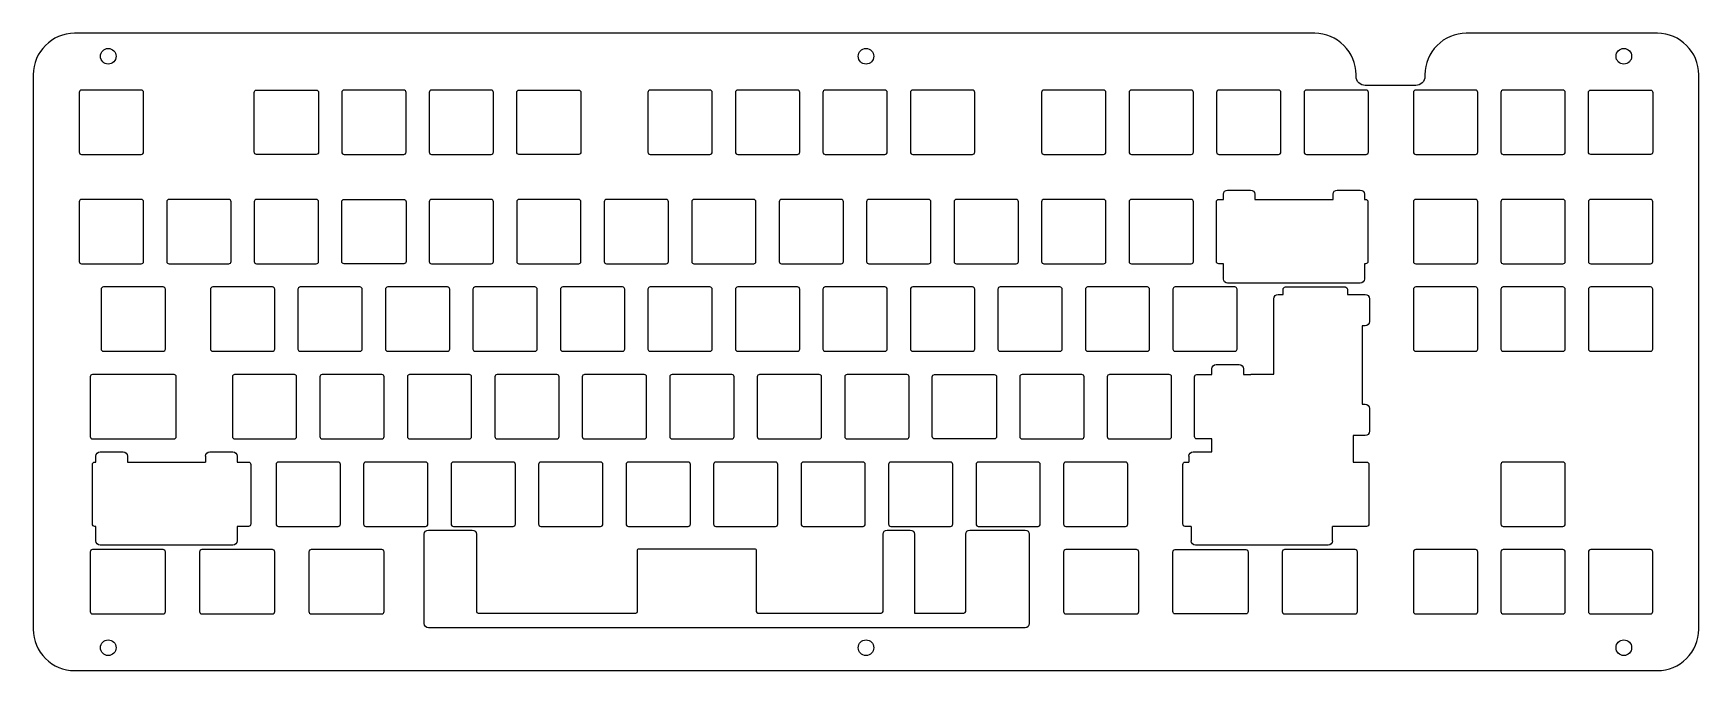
# Model space of a CAD drawing. Header units: millimetres. Extents: x -2 to 360, y -41 to 97.
import ezdxf

# ---------------------------------------------------------------- set-up
doc = ezdxf.new("R2010")
doc.units = ezdxf.units.MM
doc.layers.get('0').update_dxf_attribs({"linetype": 'CONTINUOUS'})

msp = doc.modelspace()

# ---------------------------------------------------------------- linework, layer by layer
for p, q in [((256.63, 61.18), (256.63, 62.31)), ((257.55, 63.24), (262.55, 63.24)), ((263.48, 62.31), (263.48, 61.18)), ((280.51, 61.18), (280.51, 62.31)), ((281.43, 63.24), (286.43, 63.24)), ((287.36, 62.31), (287.36, 61.18)), ((255.1, 47.68), (255.1, 60.68)), ((255.6, 61.18), (256.63, 61.18)), ((263.48, 61.18), (280.51, 61.18)), ((287.36, 61.18), (287.6, 61.18)), ((288.1, 60.68), (288.1, 47.68)), ((256.63, 47.18), (255.6, 47.18)), ((256.63, 43.87), (256.63, 47.18)), ((287.6, 47.18), (287.36, 47.18)), ((287.36, 47.18), (287.36, 43.87)), ((286.43, 42.95), (257.55, 42.95)), ((268.56, 40.52), (269.62, 40.52)), ((269.62, 40.52), (269.62, 41.63)), ((270.12, 42.13), (283.13, 42.13)), ((283.63, 41.63), (283.63, 40.52)), ((283.63, 40.52), (287.5, 40.52)), ((267.64, 23.15), (267.64, 39.59)), ((288.43, 39.59), (288.43, 34.59)), ((287.5, 33.67), (286.84, 33.67)), ((286.84, 33.67), (286.84, 16.64)), ((250.34, 9.58), (250.34, 22.58)), ((250.84, 23.08), (254.13, 23.08)), ((254.13, 23.08), (254.13, 24.31)), ((255.05, 25.24), (260.05, 25.24)), ((260.98, 24.31), (260.98, 23.08)), ((260.98, 23.08), (262.62, 23.08)), ((262.79, 23.15), (267.64, 23.15)), ((286.84, 16.64), (287.5, 16.64)), ((288.43, 15.72), (288.43, 10.72)), ((254.13, 9.08), (250.84, 9.08)), ((254.13, 6.24), (254.13, 9.08)), ((287.5, 9.79), (284.86, 9.79)), ((284.86, 9.79), (284.86, 5.37)), ((10.86, 4.03), (11.13, 4.03)), ((11.13, 4.03), (11.13, 5.31)), ((12.05, 6.24), (17.05, 6.24)), ((17.98, 5.31), (17.98, 4.03)), ((17.98, 4.03), (35.01, 4.03)), ((35.01, 5.31), (35.01, 4.03)), ((35.93, 6.24), (40.93, 6.24)), ((41.86, 5.31), (41.86, 4.03)), ((41.86, 4.03), (44.36, 4.03)), ((248.31, 4.03), (249.13, 4.03)), ((249.13, 5.31), (249.13, 4.03)), ((250.05, 6.24), (254.13, 6.24)), ((284.86, 5.37), (284.86, 4.03)), ((284.86, 4.03), (287.81, 4.03)), ((10.36, -9.47), (10.36, 3.53)), ((44.86, 3.53), (44.86, -9.47)), ((247.81, -9.47), (247.81, 3.53)), ((288.31, 3.53), (288.31, -9.47)), ((11.13, -9.97), (10.87, -9.97)), ((11.13, -13.13), (11.13, -9.97)), ((44.36, -9.97), (41.86, -9.97)), ((41.86, -9.97), (41.86, -13.13)), ((83.55, -10.76), (93.05, -10.76)), ((183.43, -10.76), (188.43, -10.76)), ((201.43, -10.76), (213.43, -10.76)), ((249.63, -9.97), (248.31, -9.97)), ((249.63, -9.97), (249.63, -13.13)), ((280.36, -13.13), (280.36, -9.97)), ((287.81, -9.97), (280.36, -9.97)), ((40.93, -14.05), (12.05, -14.05)), ((82.63, -31.13), (82.63, -11.69)), ((93.98, -11.69), (93.98, -28.47)), ((182.51, -28.47), (182.51, -11.69)), ((189.36, -11.69), (189.36, -28.85)), ((200.51, -28.47), (200.51, -11.69)), ((214.36, -11.69), (214.36, -31.13)), ((279.43, -14.05), (250.55, -14.05)), ((129.07, -28.47), (129.07, -15.07)), ((129.29, -14.85), (154.69, -14.85)), ((154.92, -15.07), (154.92, -28.47)), ((94.35, -28.85), (128.69, -28.85)), ((155.29, -28.85), (182.13, -28.85)), ((189.36, -28.85), (200.13, -28.85)), ((213.43, -32.05), (83.55, -32.05))]:
    msp.add_line(p, q)
for points in [[(298.5, 86), (287.5, 86, -0.414214), (285.5, 88), (285.5, 88.34, 0.414234), (276.5, 97.34), (6.5, 97.34, 0.414208), (-2.5, 88.34), (-2.5, -32.37, 0.414218), (6.5, -41.37), (351.11, -41.37, 0.414216), (360.11, -32.37), (360.11, 88.34, 0.414211), (351.11, 97.34), (309.5, 97.34, 0.414234), (300.5, 88.34), (300.5, 88, -0.414214)], [(7.5, 71.49, 0.414214), (8, 70.99), (21, 70.99, 0.414214), (21.5, 71.49), (21.5, 84.49, 0.414214), (21, 84.99), (8, 84.99, 0.414214), (7.5, 84.49)], [(46.1, 70.99, -0.414214), (45.6, 71.49), (45.6, 84.49, -0.414214), (46.1, 84.99), (59.1, 84.99, -0.414214), (59.6, 84.49), (59.6, 71.49, -0.414214), (59.1, 70.99)], [(78.15, 84.99), (65.15, 84.99, 0.414214), (64.65, 84.49), (64.65, 71.49, 0.414214), (65.15, 70.99), (78.15, 70.99, 0.414214), (78.65, 71.49), (78.65, 84.49, 0.414214)], [(83.7, 71.49, 0.414214), (84.2, 70.99), (97.2, 70.99, 0.414214), (97.7, 71.49), (97.7, 84.49, 0.414214), (97.2, 84.99), (84.2, 84.99, 0.414214), (83.7, 84.49)], [(102.75, 71.49), (102.75, 84.49, -0.414214), (103.25, 84.99), (116.25, 84.99, -0.414214), (116.75, 84.49), (116.75, 71.49, -0.414214), (116.25, 70.99), (103.25, 70.99, -0.414214)], [(131.32, 71.49, 0.414214), (131.82, 70.99), (144.82, 70.99, 0.414214), (145.32, 71.49), (145.32, 84.49, 0.414214), (144.82, 84.99), (131.82, 84.99, 0.414214), (131.32, 84.49)], [(150.38, 71.49, 0.414214), (150.88, 70.99), (163.87, 70.99, 0.414214), (164.38, 71.49), (164.38, 84.49, 0.414214), (163.87, 84.99), (150.88, 84.99, 0.414214), (150.38, 84.49)], [(183.43, 84.49, 0.414214), (182.92, 84.99), (169.93, 84.99, 0.414214), (169.43, 84.49), (169.43, 71.49, 0.414214), (169.93, 70.99), (182.92, 70.99, 0.414214), (183.43, 71.49)], [(201.98, 70.99, 0.414214), (202.48, 71.49), (202.48, 84.49, 0.414214), (201.98, 84.99), (188.98, 84.99, 0.414214), (188.47, 84.49), (188.47, 71.49, 0.414214), (188.98, 70.99)], [(217.55, 84.99, 0.414214), (217.05, 84.49), (217.05, 71.49, 0.414214), (217.55, 70.99), (230.55, 70.99, 0.414214), (231.05, 71.49), (231.05, 84.49, 0.414214), (230.55, 84.99)], [(236.1, 84.49), (236.1, 71.49, 0.414214), (236.6, 70.99), (249.6, 70.99, 0.414214), (250.1, 71.49), (250.1, 84.49, 0.414214), (249.6, 84.99), (236.6, 84.99, 0.414214)], [(268.65, 70.99, 0.414214), (269.15, 71.49), (269.15, 84.49, 0.414214), (268.65, 84.99), (255.65, 84.99, 0.414214), (255.15, 84.49), (255.15, 71.49, 0.414214), (255.65, 70.99)], [(274.2, 84.49), (274.2, 71.49, 0.414214), (274.7, 70.99), (287.7, 70.99, 0.414214), (288.2, 71.49), (288.2, 84.49, 0.414214), (287.7, 84.99), (274.7, 84.99, 0.414214)], [(312.01, 71.49), (312.01, 84.49, 0.414214), (311.51, 84.99), (298.51, 84.99, 0.414214), (298.01, 84.49), (298.01, 71.49, 0.414214), (298.51, 70.99), (311.51, 70.99, 0.414214)], [(317.56, 84.99, 0.414214), (317.06, 84.49), (317.06, 71.49, 0.414214), (317.56, 70.99), (330.56, 70.99, 0.414214), (331.06, 71.49), (331.06, 84.49, 0.414214), (330.56, 84.99)], [(336.11, 84.49, -0.414214), (336.61, 84.99), (349.61, 84.99, -0.414214), (350.11, 84.49), (350.11, 71.49, -0.414214), (349.61, 70.99), (336.61, 70.99, -0.414214), (336.11, 71.49)], [(21.5, 60.68, 0.414214), (21, 61.18), (8, 61.18, 0.414214), (7.5, 60.68), (7.5, 47.68, 0.414214), (8, 47.18), (21, 47.18, 0.414214), (21.5, 47.68)], [(27.05, 47.18), (40.05, 47.18, 0.414214), (40.55, 47.68), (40.55, 60.68, 0.414214), (40.05, 61.18), (27.05, 61.18, 0.414214), (26.55, 60.68), (26.55, 47.68, 0.414214)], [(45.6, 60.68), (45.6, 47.68, 0.414214), (46.1, 47.18), (59.1, 47.18, 0.414214), (59.6, 47.68), (59.6, 60.68, 0.414214), (59.1, 61.18), (46.1, 61.18, 0.414214)], [(78.65, 47.68, -0.414214), (78.15, 47.18), (65.15, 47.18, -0.414214), (64.65, 47.68), (64.65, 60.68, -0.414214), (65.15, 61.18), (78.15, 61.18, -0.414214), (78.65, 60.68)], [(84.2, 47.18), (97.2, 47.18, 0.414214), (97.7, 47.68), (97.7, 60.68, 0.414214), (97.2, 61.18), (84.2, 61.18, 0.414214), (83.7, 60.68), (83.7, 47.68, 0.414214)], [(102.75, 47.68, 0.414214), (103.25, 47.18), (116.25, 47.18, 0.414214), (116.75, 47.68), (116.75, 60.68, 0.414214), (116.25, 61.18), (103.25, 61.18, 0.414214), (102.75, 60.68)], [(121.8, 60.68), (121.8, 47.68, 0.414214), (122.3, 47.18), (135.3, 47.18, 0.414214), (135.8, 47.68), (135.8, 60.68, 0.414214), (135.3, 61.18), (122.3, 61.18, 0.414214)], [(140.85, 60.68), (140.85, 47.68, 0.414214), (141.35, 47.18), (154.35, 47.18, 0.414214), (154.85, 47.68), (154.85, 60.68, 0.414214), (154.35, 61.18), (141.35, 61.18, 0.414214)], [(159.9, 47.68, 0.414214), (160.4, 47.18), (173.4, 47.18, 0.414214), (173.9, 47.68), (173.9, 60.68, 0.414214), (173.4, 61.18), (160.4, 61.18, 0.414214), (159.9, 60.68)], [(192.45, 61.18), (179.45, 61.18, 0.414214), (178.95, 60.68), (178.95, 47.68, 0.414214), (179.45, 47.18), (192.45, 47.18, 0.414214), (192.95, 47.68), (192.95, 60.68, 0.414214)], [(212, 47.68), (212, 60.68, 0.414214), (211.5, 61.18), (198.5, 61.18, 0.414214), (198, 60.68), (198, 47.68, 0.414214), (198.5, 47.18), (211.5, 47.18, 0.414214)], [(217.05, 60.68), (217.05, 47.68, 0.414214), (217.55, 47.18), (230.55, 47.18, 0.414214), (231.05, 47.68), (231.05, 60.68, 0.414214), (230.55, 61.18), (217.55, 61.18, 0.414214)], [(249.6, 61.18), (236.6, 61.18, 0.414214), (236.1, 60.68), (236.1, 47.68, 0.414214), (236.6, 47.18), (249.6, 47.18, 0.414214), (250.1, 47.68), (250.1, 60.68, 0.414214)], [(312.01, 60.68, 0.414214), (311.51, 61.18), (298.51, 61.18, 0.414214), (298.01, 60.68), (298.01, 47.68, 0.414214), (298.51, 47.18), (311.51, 47.18, 0.414214), (312.01, 47.68)], [(330.56, 61.18), (317.56, 61.18, 0.414214), (317.06, 60.68), (317.06, 47.68, 0.414214), (317.56, 47.18), (330.56, 47.18, 0.414214), (331.06, 47.68), (331.06, 60.68, 0.414214)], [(336.11, 47.68, 0.414214), (336.61, 47.18), (349.61, 47.18, 0.414214), (350.11, 47.68), (350.11, 60.68, 0.414214), (349.61, 61.18), (336.61, 61.18, 0.414214), (336.11, 60.68)], [(12.76, 28.13), (25.76, 28.13, 0.414214), (26.26, 28.63), (26.26, 41.63, 0.414214), (25.76, 42.13), (12.76, 42.13, 0.414214), (12.26, 41.63), (12.26, 28.63, 0.414214)], [(36.07, 41.63), (36.07, 28.63, 0.414214), (36.57, 28.13), (49.57, 28.13, 0.414214), (50.07, 28.63), (50.07, 41.63, 0.414214), (49.57, 42.13), (36.57, 42.13, 0.414214)], [(55.12, 41.63), (55.12, 28.63, 0.414214), (55.62, 28.13), (68.62, 28.13, 0.414214), (69.12, 28.63), (69.12, 41.63, 0.414214), (68.62, 42.13), (55.62, 42.13, 0.414214)], [(74.67, 28.13), (87.67, 28.13, 0.414214), (88.17, 28.63), (88.17, 41.63, 0.414214), (87.67, 42.13), (74.67, 42.13, 0.414214), (74.17, 41.63), (74.17, 28.63, 0.414214)], [(93.72, 42.13, 0.414214), (93.22, 41.63), (93.22, 28.63, 0.414214), (93.72, 28.13), (106.72, 28.13, 0.414214), (107.22, 28.63), (107.22, 41.63, 0.414214), (106.72, 42.13)], [(126.28, 28.63), (126.28, 41.63, 0.414214), (125.78, 42.13), (112.78, 42.13, 0.414214), (112.28, 41.63), (112.28, 28.63, 0.414214), (112.78, 28.13), (125.78, 28.13, 0.414214)], [(131.82, 42.13, 0.414214), (131.32, 41.63), (131.32, 28.63, 0.414214), (131.82, 28.13), (144.82, 28.13, 0.414214), (145.32, 28.63), (145.32, 41.63, 0.414214), (144.82, 42.13)], [(164.38, 28.63), (164.38, 41.63, 0.414214), (163.87, 42.13), (150.88, 42.13, 0.414214), (150.38, 41.63), (150.38, 28.63, 0.414214), (150.88, 28.13), (163.87, 28.13, 0.414214)], [(182.92, 28.13, 0.414214), (183.43, 28.63), (183.43, 41.63, 0.414214), (182.92, 42.13), (169.93, 42.13, 0.414214), (169.43, 41.63), (169.43, 28.63, 0.414214), (169.93, 28.13)], [(188.98, 28.13), (201.98, 28.13, 0.414214), (202.48, 28.63), (202.48, 41.63, 0.414214), (201.98, 42.13), (188.98, 42.13, 0.414214), (188.47, 41.63), (188.47, 28.63, 0.414214)], [(207.52, 28.63, 0.414214), (208.03, 28.13), (221.03, 28.13, 0.414214), (221.53, 28.63), (221.53, 41.63, 0.414214), (221.03, 42.13), (208.03, 42.13, 0.414214), (207.52, 41.63)], [(226.57, 28.63, 0.414214), (227.07, 28.13), (240.07, 28.13, 0.414214), (240.57, 28.63), (240.57, 41.63, 0.414214), (240.07, 42.13), (227.07, 42.13, 0.414214), (226.57, 41.63)], [(245.62, 28.63, 0.414214), (246.12, 28.13), (259.12, 28.13, 0.414214), (259.62, 28.63), (259.62, 41.63, 0.414214), (259.12, 42.13), (246.12, 42.13, 0.414214), (245.62, 41.63)], [(312.01, 41.63, 0.414214), (311.51, 42.13), (298.51, 42.13, 0.414214), (298.01, 41.63), (298.01, 28.63, 0.414214), (298.51, 28.13), (311.51, 28.13, 0.414214), (312.01, 28.63)], [(331.06, 41.63, 0.414214), (330.56, 42.13), (317.56, 42.13, 0.414214), (317.06, 41.63), (317.06, 28.63, 0.414214), (317.56, 28.13), (330.56, 28.13, 0.414214), (331.06, 28.63)], [(350.11, 28.63), (350.11, 41.63, 0.414214), (349.61, 42.13), (336.61, 42.13, 0.414214), (336.11, 41.63), (336.11, 28.63, 0.414214), (336.61, 28.13), (349.61, 28.13, 0.414214)], [(28.64, 9.58), (28.64, 22.58, 0.414214), (28.14, 23.08), (10.38, 23.08, 0.414214), (9.88, 22.58), (9.88, 9.58, 0.414214), (10.38, 9.08), (28.14, 9.08, 0.414214)], [(41.34, 9.08), (54.34, 9.08, 0.414214), (54.84, 9.58), (54.84, 22.58, 0.414214), (54.34, 23.08), (41.34, 23.08, 0.414214), (40.84, 22.58), (40.84, 9.58, 0.414214)], [(73.89, 9.58), (73.89, 22.58, 0.414214), (73.39, 23.08), (60.39, 23.08, 0.414214), (59.89, 22.58), (59.89, 9.58, 0.414214), (60.39, 9.08), (73.39, 9.08, 0.414214)], [(78.94, 22.58), (78.94, 9.58, 0.414214), (79.44, 9.08), (92.44, 9.08, 0.414214), (92.94, 9.58), (92.94, 22.58, 0.414214), (92.44, 23.08), (79.44, 23.08, 0.414214)], [(111.49, 9.08, 0.414214), (111.99, 9.58), (111.99, 22.58, 0.414214), (111.49, 23.08), (98.49, 23.08, 0.414214), (97.99, 22.58), (97.99, 9.58, 0.414214), (98.49, 9.08)], [(130.54, 23.08), (117.54, 23.08, 0.414214), (117.04, 22.58), (117.04, 9.58, 0.414214), (117.54, 9.08), (130.54, 9.08, 0.414214), (131.04, 9.58), (131.04, 22.58, 0.414214)], [(150.09, 22.58, 0.414214), (149.59, 23.08), (136.59, 23.08, 0.414214), (136.09, 22.58), (136.09, 9.58, 0.414214), (136.59, 9.08), (149.59, 9.08, 0.414214), (150.09, 9.58)], [(169.14, 22.58, 0.414214), (168.64, 23.08), (155.64, 23.08, 0.414214), (155.14, 22.58), (155.14, 9.58, 0.414214), (155.64, 9.08), (168.64, 9.08, 0.414214), (169.14, 9.58)], [(174.19, 9.58, 0.414214), (174.69, 9.08), (187.69, 9.08, 0.414214), (188.19, 9.58), (188.19, 22.58, 0.414214), (187.69, 23.08), (174.69, 23.08, 0.414214), (174.19, 22.58)], [(193.24, 9.58), (193.24, 22.58, -0.414214), (193.74, 23.08), (206.74, 23.08, -0.414214), (207.24, 22.58), (207.24, 9.58, -0.414214), (206.74, 9.08), (193.74, 9.08, -0.414214)], [(212.79, 9.08), (225.79, 9.08, 0.414214), (226.29, 9.58), (226.29, 22.58, 0.414214), (225.79, 23.08), (212.79, 23.08, 0.414214), (212.29, 22.58), (212.29, 9.58, 0.414214)], [(245.34, 9.58), (245.34, 22.58, 0.414214), (244.84, 23.08), (231.84, 23.08, 0.414214), (231.34, 22.58), (231.34, 9.58, 0.414214), (231.84, 9.08), (244.84, 9.08, 0.414214)], [(64.36, -9.47), (64.36, 3.53, 0.414214), (63.86, 4.03), (50.86, 4.03, 0.414214), (50.36, 3.53), (50.36, -9.47, 0.414214), (50.86, -9.97), (63.86, -9.97, 0.414214)], [(82.91, 4.03), (69.91, 4.03, 0.414214), (69.41, 3.53), (69.41, -9.47, 0.414214), (69.91, -9.97), (82.91, -9.97, 0.414214), (83.41, -9.47), (83.41, 3.53, 0.414214)], [(101.96, 4.03), (88.96, 4.03, 0.414214), (88.46, 3.53), (88.46, -9.47, 0.414214), (88.96, -9.97), (101.96, -9.97, 0.414214), (102.46, -9.47), (102.46, 3.53, 0.414214)], [(107.51, 3.53), (107.51, -9.47, 0.414214), (108.01, -9.97), (121.01, -9.97, 0.414214), (121.51, -9.47), (121.51, 3.53, 0.414214), (121.01, 4.03), (108.01, 4.03, 0.414214)], [(127.06, -9.97), (140.06, -9.97, 0.414214), (140.56, -9.47), (140.56, 3.53, 0.414214), (140.06, 4.03), (127.06, 4.03, 0.414214), (126.56, 3.53), (126.56, -9.47, 0.414214)], [(159.61, -9.47), (159.61, 3.53, 0.414214), (159.11, 4.03), (146.11, 4.03, 0.414214), (145.61, 3.53), (145.61, -9.47, 0.414214), (146.11, -9.97), (159.11, -9.97, 0.414214)], [(165.16, -9.97), (178.16, -9.97, 0.414214), (178.66, -9.47), (178.66, 3.53, 0.414214), (178.16, 4.03), (165.16, 4.03, 0.414214), (164.66, 3.53), (164.66, -9.47, 0.414214)], [(197.21, -9.97, 0.414214), (197.71, -9.47), (197.71, 3.53, 0.414214), (197.21, 4.03), (184.21, 4.03, 0.414214), (183.71, 3.53), (183.71, -9.47, 0.414214), (184.21, -9.97)], [(203.26, -9.97), (216.26, -9.97, 0.414214), (216.76, -9.47), (216.76, 3.53, 0.414214), (216.26, 4.03), (203.26, 4.03, 0.414214), (202.76, 3.53), (202.76, -9.47, 0.414214)], [(235.81, -9.47), (235.81, 3.53, 0.414214), (235.31, 4.03), (222.31, 4.03, 0.414214), (221.81, 3.53), (221.81, -9.47, 0.414214), (222.31, -9.97), (235.31, -9.97, 0.414214)], [(317.06, -9.47, 0.414214), (317.56, -9.97), (330.56, -9.97, 0.414214), (331.06, -9.47), (331.06, 3.53, 0.414214), (330.56, 4.03), (317.56, 4.03, 0.414214), (317.06, 3.53)], [(26.26, -15.52, 0.414214), (25.76, -15.02), (10.38, -15.02, 0.414214), (9.88, -15.52), (9.88, -28.52, 0.414214), (10.38, -29.02), (25.76, -29.02, 0.414214), (26.26, -28.52)], [(49.57, -29.02, 0.414214), (50.07, -28.52), (50.07, -15.52, 0.414214), (49.57, -15.02), (34.19, -15.02, 0.414214), (33.69, -15.52), (33.69, -28.52, 0.414214), (34.19, -29.02)], [(73.39, -29.02, 0.414214), (73.89, -28.52), (73.89, -15.52, 0.414214), (73.39, -15.02), (58.01, -15.02, 0.414214), (57.51, -15.52), (57.51, -28.52, 0.414214), (58.01, -29.02)], [(73.89, -28.52), (73.89, -15.52, 0.414214), (73.39, -15.02), (58.01, -15.02, 0.414214), (57.51, -15.52), (57.51, -28.52, 0.414214), (58.01, -29.02), (73.39, -29.02, 0.414214)], [(221.81, -28.52, 0.414214), (222.31, -29.02), (237.69, -29.02, 0.414214), (238.19, -28.52), (238.19, -15.52, 0.414214), (237.69, -15.02), (222.31, -15.02, 0.414214), (221.81, -15.52)], [(262.01, -15.52), (262.01, -28.52, -0.414214), (261.51, -29.02), (246.12, -29.02, -0.414214), (245.62, -28.52), (245.62, -15.52, -0.414214), (246.12, -15.02), (261.51, -15.02, -0.414214)], [(285.32, -29.02, 0.414214), (285.82, -28.52), (285.82, -15.52, 0.414214), (285.32, -15.02), (269.94, -15.02, 0.414214), (269.44, -15.52), (269.44, -28.52, 0.414214), (269.94, -29.02)], [(312.01, -15.52, 0.414214), (311.51, -15.02), (298.51, -15.02, 0.414214), (298.01, -15.52), (298.01, -28.52, 0.414214), (298.51, -29.02), (311.51, -29.02, 0.414214), (312.01, -28.52)], [(330.56, -29.02, 0.414214), (331.06, -28.52), (331.06, -15.52, 0.414214), (330.56, -15.02), (317.56, -15.02, 0.414214), (317.06, -15.52), (317.06, -28.52, 0.414214), (317.56, -29.02)], [(349.61, -15.02), (336.61, -15.02, 0.414214), (336.11, -15.52), (336.11, -28.52, 0.414214), (336.61, -29.02), (349.61, -29.02, 0.414214), (350.11, -28.52), (350.11, -15.52, 0.414214)]]:
    msp.add_lwpolyline(points, format="xyb", close=True)
for centre in [(13.81, 92.34), (178.81, 92.34), (343.81, 92.34), (13.81, -36.37), (178.81, -36.37), (343.81, -36.37)]:
    msp.add_circle(centre, 1.7)
at = {"extrusion": (0, 0, -1)}
for centre, start, end in [((-255.6, 60.68), 0, 90), ((-287.6, 60.68), 90, 180), ((-255.6, 47.68), -90, 0), ((-287.6, 47.68), 180, 270), ((-270.12, 41.63), 0, 90), ((-283.12, 41.63), 90, 180), ((-250.84, 22.58), 0, 90), ((-250.84, 9.58), -90, 0), ((-10.86, 3.53), 0, 90), ((-44.36, 3.53), 90, 180), ((-248.31, 3.53), 0, 90), ((-287.81, 3.53), 90, 180), ((-10.86, -9.47), 269.4996, 360), ((-44.36, -9.47), 180, 270), ((-248.31, -9.47), -90, 0), ((-287.81, -9.47), 180, 270)]:
    msp.add_arc(centre, 0.5, start, end, dxfattribs=at)
for points in [[(256.63, 62.31), (256.63, 62.82), (257.04, 63.24), (257.55, 63.24)], [(262.55, 63.24), (263.06, 63.24), (263.48, 62.82), (263.48, 62.31)], [(280.51, 62.31), (280.51, 62.82), (280.92, 63.24), (281.43, 63.24)], [(286.43, 63.24), (286.94, 63.24), (287.36, 62.82), (287.36, 62.31)], [(257.55, 42.95), (257.04, 42.95), (256.63, 43.36), (256.63, 43.87)], [(287.36, 43.87), (287.36, 43.36), (286.94, 42.95), (286.43, 42.95)], [(267.64, 39.59), (267.64, 40.1), (268.05, 40.52), (268.56, 40.52)], [(287.5, 40.52), (288.01, 40.52), (288.43, 40.1), (288.43, 39.59)], [(288.43, 34.59), (288.43, 34.08), (288.01, 33.67), (287.5, 33.67)], [(254.13, 24.31), (254.13, 24.82), (254.54, 25.24), (255.05, 25.24)], [(260.05, 25.24), (260.56, 25.24), (260.98, 24.82), (260.98, 24.31)], [(262.62, 23.08), (262.67, 23.12), (262.73, 23.15), (262.79, 23.15)], [(287.5, 16.64), (288.01, 16.64), (288.43, 16.23), (288.43, 15.72)], [(288.43, 10.72), (288.43, 10.2), (288.01, 9.79), (287.5, 9.79)], [(11.13, 5.31), (11.13, 5.82), (11.54, 6.24), (12.05, 6.24)], [(17.05, 6.24), (17.56, 6.24), (17.98, 5.82), (17.98, 5.31)], [(35.01, 5.31), (35.01, 5.82), (35.42, 6.24), (35.93, 6.24)], [(40.93, 6.24), (41.44, 6.24), (41.86, 5.82), (41.86, 5.31)], [(249.13, 5.31), (249.13, 5.82), (249.54, 6.24), (250.05, 6.24)], [(82.63, -11.69), (82.63, -11.18), (83.04, -10.76), (83.55, -10.76)], [(93.05, -10.76), (93.56, -10.76), (93.98, -11.18), (93.98, -11.69)], [(182.51, -11.69), (182.51, -11.18), (182.92, -10.76), (183.43, -10.76)], [(188.43, -10.76), (188.94, -10.76), (189.36, -11.18), (189.36, -11.69)], [(200.51, -11.69), (200.51, -11.18), (200.92, -10.76), (201.43, -10.76)], [(213.43, -10.76), (213.94, -10.76), (214.36, -11.18), (214.36, -11.69)], [(12.05, -14.05), (11.54, -14.05), (11.13, -13.64), (11.13, -13.13)], [(41.86, -13.13), (41.86, -13.64), (41.44, -14.05), (40.93, -14.05)], [(250.55, -14.05), (250.04, -14.05), (249.63, -13.64), (249.63, -13.13)], [(280.36, -13.13), (280.36, -13.64), (279.94, -14.05), (279.43, -14.05)], [(129.07, -15.07), (129.07, -14.95), (129.17, -14.85), (129.29, -14.85)], [(154.69, -14.85), (154.82, -14.85), (154.92, -14.95), (154.92, -15.07)], [(93.98, -28.47), (93.98, -28.68), (94.15, -28.85), (94.35, -28.85)], [(128.69, -28.85), (128.9, -28.85), (129.07, -28.68), (129.07, -28.47)], [(154.92, -28.47), (154.92, -28.68), (155.09, -28.85), (155.29, -28.85)], [(182.13, -28.85), (182.34, -28.85), (182.51, -28.68), (182.51, -28.47)], [(200.13, -28.85), (200.34, -28.85), (200.51, -28.68), (200.51, -28.47)], [(83.55, -32.05), (83.04, -32.05), (82.63, -31.64), (82.63, -31.13)], [(214.36, -31.13), (214.36, -31.64), (213.94, -32.05), (213.43, -32.05)]]:
    msp.add_open_spline(points, degree=3)

doc.saveas('drawing.dxf')
